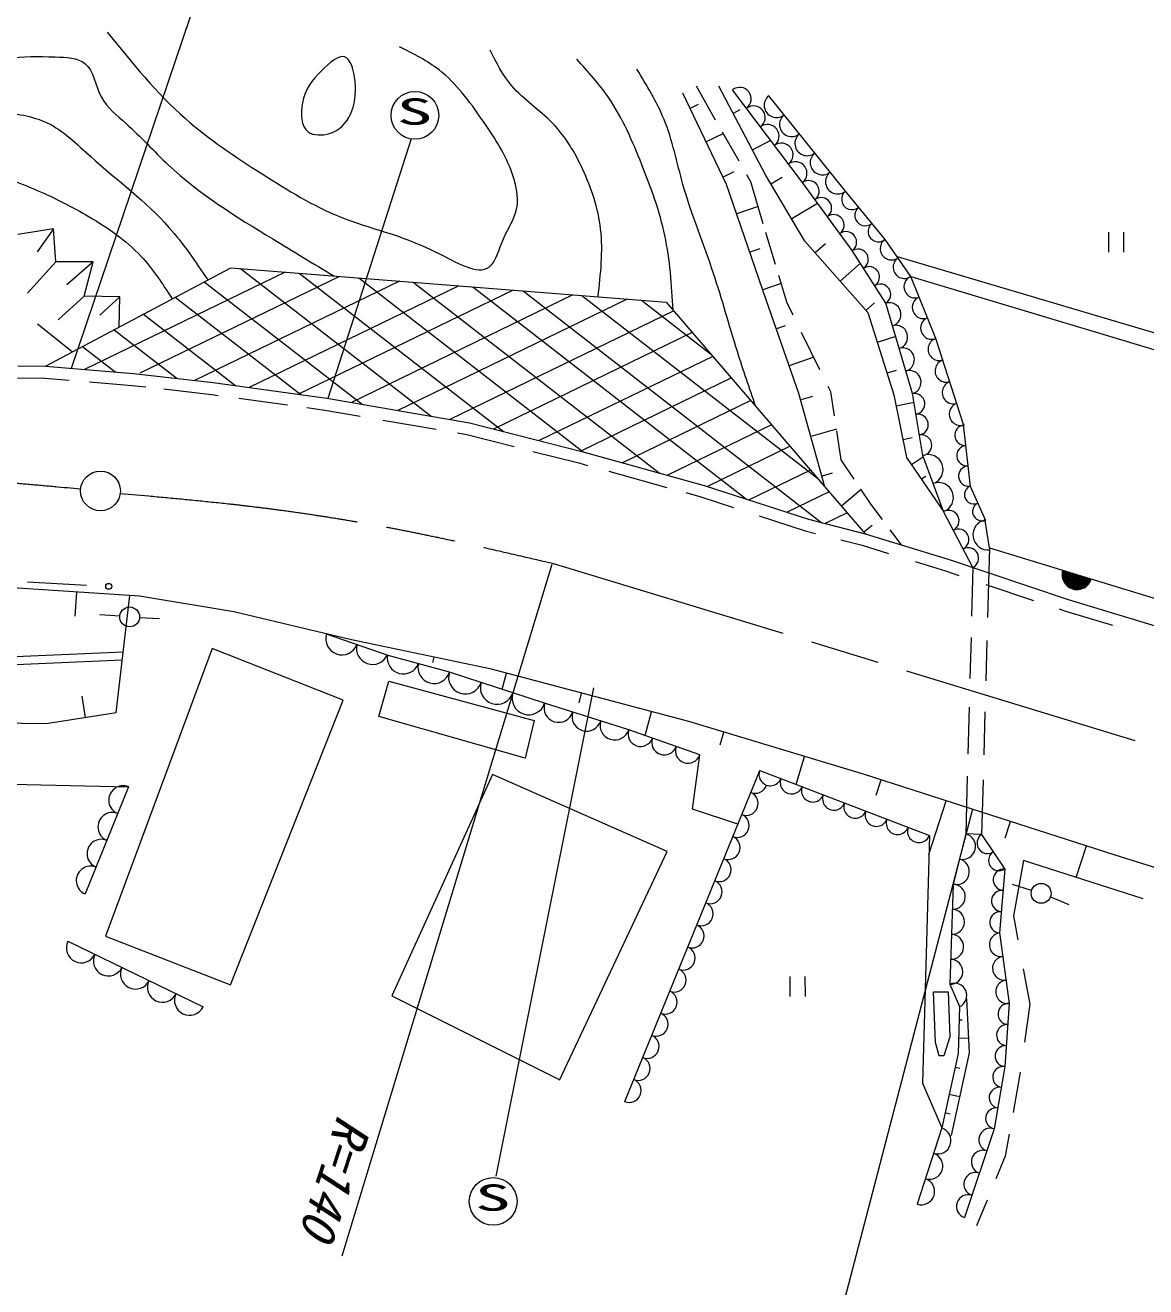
# Model space of a CAD drawing. Units: millimetres, scale not verified. Extents: x 40000 to 680000, y 20000 to 380000.
# Drawn here: x 370938 to 427272, y 267860 to 331280 of the extents above; entities that cross this region are included whole.
import ezdxf
from ezdxf.enums import TextEntityAlignment as Align

# ---------------------------------------------------------------- set-up
doc = ezdxf.new("R2010")
doc.units = ezdxf.units.MM
doc.header["$LTSCALE"] = 1000
doc.linetypes.add('CHAIN', pattern=[18.5, 12, -1.5, 3.5, -1.5])
for name, color, linetype, lineweight in [('M-BGD', 7, 'Continuous', 13), ('M-BMK', 2, 'CHAIN', 13), ('M-BMK-SRVR', 3, 'Continuous', 13), ('M-STR-HTXT', 7, 'Continuous', 13), ('M-STR-STR3', 7, 'Continuous', 13), ('M-TTL-TXT', 7, 'Continuous', 13)]:
    doc.layers.add(name, color=color, linetype=linetype, lineweight=lineweight)
doc.styles.add('ＭＳ ゴシック', font='')
doc.styles.get('ＭＳ ゴシック').set_extended_font_data('MS Gothic')

msp = doc.modelspace()

# ---------------------------------------------------------------- linework, layer by layer
at = {"layer": 'M-BGD'}
for p, q in [((405648, 326514), (404683, 328213)), ((408147, 323756), (405808, 328213)), ((410008, 323366), (406501, 328040)), ((406199, 323279), (403990, 327867)), ((404777, 327299), (404361, 327098)), ((412172, 322934), (408319, 327738)), ((406866, 327019), (406528, 326842)), ((406036, 325831), (405171, 325415)), ((406824, 324443), (405991, 325909)), ((408413, 325491), (407490, 325007)), ((406555, 323902), (406022, 323646)), ((407411, 323409), (407211, 323761)), ((410138, 320423), (408147, 323756)), ((408986, 323622), (408426, 323288)), ((408191, 317479), (406199, 323279)), ((408043, 321303), (407411, 323409)), ((412519, 319947), (410008, 323366)), ((414164, 320511), (412172, 322934)), ((410776, 322321), (409470, 321541)), ((407783, 322170), (406707, 321800)), ((372361, 321046), (370567, 320765)), ((372361, 321046), (371540, 319886)), ((372474, 319391), (372361, 321046)), ((408658, 319256), (408179, 320852)), ((413299, 316831), (410138, 320423)), ((411168, 320287), (410655, 319836)), ((415463, 318650), (414164, 320511)), ((425409, 319875), (425408, 320875)), ((426158, 320875), (426159, 319875)), ((407864, 320037), (407371, 319868)), ((414208, 317307), (412519, 319947)), ((414765, 319649), (435465, 313526)), ((372474, 319391), (371047, 317802)), ((371950, 314134), (381268, 319090)), ((374352, 319392), (372474, 319391)), ((374352, 319392), (373024, 318226)), ((373904, 317653), (374352, 319392)), ((381268, 319090), (403166, 317353)), ((381755, 319051), (391338, 311621)), ((412923, 319316), (411902, 318418)), ((384008, 318872), (373922, 313973)), ((386734, 318656), (376701, 313783)), ((389746, 318417), (379456, 313420)), ((379931, 318379), (387871, 312222)), ((384714, 318816), (394987, 310851)), ((387712, 318579), (398985, 309838)), ((409230, 317350), (408828, 318690)), ((415463, 318650), (436353, 312362)), ((416719, 315533), (415463, 318650)), ((392737, 318180), (382203, 313064)), ((395463, 317964), (384675, 312724)), ((390444, 318362), (402805, 308777)), ((393442, 318124), (407196, 307459)), ((395968, 317924), (410994, 306272)), ((408946, 318296), (408020, 317977)), ((373904, 317653), (372601, 316461)), ((375699, 317626), (373904, 317653)), ((375699, 317626), (374684, 316708)), ((375659, 316106), (375699, 317626)), ((378476, 317605), (384791, 312708)), ((398475, 317725), (387335, 312315)), ((401200, 317509), (389672, 311909)), ((398926, 317689), (410773, 308503)), ((401924, 317452), (405395, 314761)), ((403166, 317353), (413171, 305713)), ((409837, 312762), (408191, 317479)), ((409547, 316704), (409230, 317350)), ((413631, 317327), (413198, 316946)), ((415551, 312763), (414208, 317307)), ((376880, 316756), (381521, 313157)), ((403539, 316920), (392290, 311456)), ((413299, 316831), (414608, 312696)), ((373304, 314854), (371553, 316247)), ((375410, 315974), (378574, 313521)), ((404473, 315833), (394479, 310979)), ((409143, 316173), (408701, 316019)), ((410891, 313964), (409971, 315839)), ((414705, 315626), (413774, 315331)), ((418105, 311205), (416719, 315533)), ((373814, 315125), (375461, 313847)), ((405505, 314633), (396782, 310396)), ((410586, 314587), (409351, 314156)), ((370560, 314150), (371950, 314134)), ((371950, 314134), (376379, 313772)), ((414723, 313930), (414264, 313785)), ((370544, 313550), (371922, 313535)), ((371922, 313535), (373140, 313435)), ((374177, 313350), (376321, 313175)), ((376379, 313772), (380385, 313313)), ((380385, 313313), (386096, 312529)), ((406438, 313546), (398867, 309869)), ((376321, 313175), (377009, 313096)), ((377898, 312994), (380310, 312718)), ((380310, 312718), (380639, 312673)), ((411145, 308070), (409837, 312762)), ((411439, 312849), (411310, 313111)), ((411621, 311647), (411439, 312849)), ((414608, 312696), (415250, 309551)), ((416071, 309647), (415551, 312763)), ((381677, 312530), (384129, 312194)), ((385102, 312060), (386004, 311936)), ((386096, 312529), (393269, 311286)), ((407411, 312414), (400970, 309286)), ((410515, 312620), (409923, 312455)), ((415626, 312309), (414725, 312125)), ((386004, 311936), (387783, 311628)), ((388918, 311431), (391593, 310967)), ((392662, 310782), (393143, 310699)), ((393269, 311286), (398926, 309853)), ((408457, 311197), (403231, 308659)), ((411725, 310967), (410438, 310608)), ((411959, 309429), (411735, 310897)), ((418452, 308089), (418105, 311205)), ((393143, 310699), (395516, 310097)), ((415534, 310533), (415069, 310438)), ((396463, 309858), (398772, 309273)), ((398926, 309853), (405070, 308149)), ((409391, 310111), (405239, 308094)), ((415250, 309551), (417110, 306833)), ((416092, 309589), (415501, 309184)), ((417110, 306833), (416071, 309647)), ((398772, 309273), (399199, 309154)), ((410423, 308910), (407339, 307412)), ((412612, 308459), (411959, 309429)), ((400280, 308854), (403198, 308045)), ((411513, 308755), (410995, 308611)), ((416220, 308601), (416002, 308452)), ((404147, 307782), (404897, 307574)), ((405070, 308149), (410321, 306445)), ((411357, 307824), (409240, 306796)), ((412959, 307943), (411979, 307100)), ((413474, 307179), (412955, 307950)), ((419188, 306487), (418452, 308089)), ((404897, 307574), (406553, 307037)), ((414031, 306436), (413474, 307179)), ((407828, 306623), (410153, 305868)), ((410321, 306445), (413171, 305713)), ((412260, 306773), (411148, 306233)), ((418581, 304016), (417110, 306833)), ((419408, 305005), (419188, 306487)), ((410153, 305868), (410671, 305736)), ((413509, 306138), (413105, 305790)), ((413171, 305713), (417385, 304416)), ((414995, 305152), (414428, 305908)), ((411948, 305408), (413008, 305136)), ((413008, 305136), (414332, 304728)), ((419408, 305005), (419314, 301510)), ((419408, 305005), (445843, 296919)), ((415674, 304315), (417202, 303845)), ((417202, 303845), (417881, 303618)), ((417385, 304416), (423367, 302415)), ((418581, 304016), (418515, 301566)), ((371052, 303292), (374021, 303131)), ((419226, 303168), (421620, 302367)), ((376689, 302571), (369322, 303065)), ((373445, 301580), (373526, 302783)), ((375512, 296733), (376190, 302604)), ((381429, 301790), (376689, 302571)), ((422910, 301935), (423185, 301843)), ((423367, 302415), (430052, 300386)), ((375686, 301575), (374686, 301645)), ((376686, 301505), (377686, 301456)), ((387343, 300374), (381429, 301790)), ((423185, 301843), (425592, 301113)), ((389181, 299597), (386084, 300675)), ((394380, 298909), (387343, 300374)), ((418486, 300493), (418432, 298444)), ((419283, 300357), (419228, 298313)), ((370060, 299522), (375864, 299777)), ((370074, 299122), (375817, 299375)), ((380331, 299945), (374971, 285488)), ((386921, 297341), (380331, 299945)), ((392263, 298757), (389181, 299597)), ((391437, 299245), (391492, 299510)), ((397050, 297194), (392263, 298757)), ((404300, 296273), (394380, 298909)), ((394907, 297894), (395125, 298711)), ((388709, 296524), (389219, 298312)), ((389219, 298312), (396524, 296321)), ((373782, 297554), (373951, 296486)), ((398780, 297209), (398911, 297705)), ((381254, 283038), (386921, 297341)), ((401277, 295864), (397050, 297194)), ((418393, 296991), (418329, 294629)), ((348537, 296480), (371994, 296176)), ((371994, 296176), (375512, 296733)), ((396065, 294431), (388709, 296524)), ((396524, 296321), (396065, 294431)), ((402106, 295571), (402425, 296771)), ((413127, 293608), (404300, 296273)), ((419187, 296757), (419129, 294604)), ((404850, 294604), (401277, 295864)), ((405870, 295111), (406060, 295741)), ((404477, 291871), (404850, 294604)), ((409701, 293117), (410123, 294515)), ((401074, 277168), (407864, 293821)), ((407864, 293821), (416395, 290554)), ((369489, 293140), (376138, 292996)), ((394430, 293614), (389376, 282478)), ((403217, 289734), (394430, 293614)), ((425739, 289561), (413127, 293608)), ((413719, 292565), (413967, 293339)), ((418300, 293526), (418222, 290627)), ((419095, 293338), (419021, 290595)), ((376138, 292996), (373956, 287608)), ((406760, 291112), (404477, 291871)), ((416367, 289585), (417235, 292290)), ((420209, 290423), (420474, 291251)), ((416395, 290554), (416040, 278090)), ((418222, 290627), (417591, 288095)), ((419021, 290595), (418222, 290627)), ((419021, 290595), (420179, 288858)), ((423776, 288439), (424285, 290028)), ((397805, 278240), (403217, 289734)), ((421132, 289288), (420616, 286503)), ((427135, 287360), (421132, 289288)), ((459985, 278663), (425739, 289561)), ((420179, 288858), (419924, 285646)), ((417591, 288095), (417417, 283068)), ((421529, 287785), (420579, 288085)), ((422479, 287455), (423409, 287085)), ((420616, 286503), (420841, 285294)), ((374971, 285488), (381254, 283038)), ((419924, 285646), (420408, 282097)), ((373083, 285230), (379878, 281931)), ((421112, 283842), (421443, 282066)), ((409390, 282459), (409389, 283459)), ((410139, 283459), (410140, 282459)), ((417417, 283068), (417909, 281943)), ((389376, 282478), (397754, 278291)), ((416605, 282685), (417340, 282694)), ((416707, 280141), (416605, 282685)), ((417340, 282694), (417414, 280416)), ((418251, 282329), (418392, 279628)), ((417909, 281943), (417839, 279588)), ((420408, 282097), (420194, 278925)), ((421443, 282066), (421170, 280154)), ((418044, 281259), (417889, 281263)), ((417414, 280416), (417120, 279470)), ((418355, 280341), (417862, 280355)), ((416882, 279461), (416707, 280141)), ((417120, 279470), (416882, 279461)), ((417839, 279588), (417011, 275843)), ((418392, 279628), (417496, 275472)), ((417928, 278835), (417685, 278889)), ((420194, 278925), (419657, 275807)), ((420927, 278455), (420599, 276621)), ((420955, 278649), (420927, 278455)), ((416040, 278090), (417011, 275843)), ((417914, 277409), (417383, 277526)), ((417432, 276543), (417178, 276599)), ((417011, 275843), (415786, 272012)), ((419657, 275807), (418153, 271344)), ((420405, 275539), (420206, 274432)), ((420206, 274432), (419733, 273283)), ((419293, 272212), (418762, 270923))]:
    msp.add_line(p, q, dxfattribs=at)
for centre, radius in [((375134, 303071), 150), ((376188, 301534), 500), ((422011, 287637), 500)]:
    msp.add_circle(centre, radius, dxfattribs=at)
for centre, radius, start, end in [((406852, 327573), 584, 306.88186, 126.88186), ((408704, 327257), 616, 128.73466, 308.73466), ((407553, 326638), 584, 306.88186, 126.88186), ((409475, 326297), 616, 128.73466, 308.73466), ((408254, 325703), 584, 306.88186, 126.88186), ((408956, 324769), 584, 306.88186, 126.88186), ((410246, 325336), 616, 128.73466, 308.73466), ((411016, 324375), 616, 128.73466, 308.73466), ((409657, 323834), 584, 306.88186, 126.88186), ((410322, 322939), 530, 306.29723, 126.29723), ((411787, 323414), 616, 128.73466, 308.73466), ((412504, 322530), 523, 129.41262, 309.41262), ((410950, 322084), 530, 306.29723, 126.29723), ((411577, 321230), 530, 306.29723, 126.29723), ((413168, 321722), 523, 129.41262, 309.41262), ((412205, 320375), 530, 306.29723, 126.29723), ((413832, 320914), 523, 129.41262, 309.41262), ((414489, 320045), 567, 124.91446, 304.91446), ((412801, 319507), 522, 302.60454, 122.60454), ((413364, 318627), 522, 302.60454, 122.60454), ((415138, 319115), 567, 124.91446, 304.91446), ((415672, 318130), 560, 111.95044, 291.95044), ((413926, 317747), 522, 302.60454, 122.60454), ((414376, 316739), 592, 286.46057, 106.46057), ((416091, 317091), 560, 111.95044, 291.95044), ((416509, 316053), 560, 111.95044, 291.95044), ((414711, 315603), 592, 286.46057, 106.46057), ((416897, 314990), 572, 108.11642, 288.11642), ((415047, 314467), 592, 286.46057, 106.46057), ((417252, 313902), 572, 108.11642, 288.11642), ((415383, 313331), 592, 286.46057, 106.46057), ((417608, 312815), 572, 108.11642, 288.11642), ((415637, 312244), 527, 279.47428, 99.47428), ((417964, 311727), 572, 108.11642, 288.11642), ((415811, 311205), 527, 279.47428, 99.47428), ((418189, 310670), 516, 95.24277, 275.24277), ((415984, 310166), 527, 279.47428, 99.47428), ((418283, 309643), 516, 95.24277, 275.24277), ((416331, 308943), 750, 290.27766, 110.27766), ((418378, 308615), 516, 95.24277, 275.24277), ((416850, 307537), 750, 290.27766, 110.27766), ((418625, 307678), 468, 115.3897, 295.3897), ((419027, 306832), 468, 115.3897, 295.3897), ((417355, 306364), 530, 297.57109, 117.57109), ((419337, 305660), 757, 98.25828, 278.25828), ((417846, 305425), 530, 297.57109, 117.57109), ((418336, 304486), 530, 297.57109, 117.57109), ((423814, 303657), 750, 162.99252, 342.99252), ((423814, 303657), 700, 162.99252, 342.99252), ((423814, 303657), 650, 162.99252, 342.99252), ((423814, 303657), 600, 162.99252, 342.99252), ((423814, 303657), 550, 162.99252, 342.99252), ((423814, 303657), 500, 162.99252, 342.99252), ((423814, 303657), 450, 162.99252, 342.99252), ((423814, 303657), 400, 162.99252, 342.99252), ((423814, 303657), 350, 162.99252, 342.99252), ((423814, 303657), 300, 162.99252, 342.99252), ((423814, 303657), 250, 162.99252, 342.99252), ((423814, 303657), 200, 162.99252, 342.99252), ((423814, 303657), 150, 162.99252, 342.99252), ((423814, 303657), 100, 162.99252, 342.99252), ((423814, 303657), 50, 162.99252, 342.99252), ((386856, 300436), 809, 162.7568, 338.85917), ((388401, 299956), 809, 166.66349, 334.95248), ((389946, 299477), 809, 170.76676, 338.74692), ((391491, 298997), 809, 166.75688, 342.7568), ((393061, 298497), 839, 161.91305, 341.91305), ((394657, 297976), 839, 161.91305, 341.91305), ((396252, 297454), 839, 161.91305, 341.91305), ((397755, 296972), 738, 162.53185, 342.53185), ((399164, 296529), 738, 162.53185, 342.53185), ((400573, 296085), 738, 162.53185, 342.53185), ((401873, 295654), 632, 160.57192, 340.57192), ((403064, 295234), 632, 160.57192, 340.57192), ((404255, 294814), 632, 160.57192, 340.57192), ((408397, 293617), 571, 159.04345, 339.04345), ((375866, 292323), 727, 67.94406, 247.94406), ((407638, 293266), 600, 247.81771, 341.77685), ((409464, 293208), 571, 159.04345, 339.04345), ((410530, 292800), 571, 159.04345, 339.04345), ((407185, 292156), 600, 247.81771, 67.81771), ((411596, 292391), 571, 159.04345, 339.04345), ((412663, 291983), 571, 159.04345, 339.04345), ((413729, 291575), 571, 159.04345, 339.04345), ((375320, 290976), 727, 67.94406, 247.94406), ((406732, 291045), 600, 247.81771, 67.81771), ((414795, 291166), 571, 159.04345, 339.04345), ((406280, 289935), 600, 247.81771, 67.81771), ((415862, 290758), 571, 159.04345, 339.04345), ((418064, 289994), 652, 256.01453, 76.01453), ((419311, 290160), 522, 123.6806, 303.6806), ((374774, 289629), 727, 67.94406, 247.94406), ((405827, 288825), 600, 247.81771, 67.81771), ((417749, 288728), 652, 256.01453, 76.01453), ((419890, 289292), 522, 123.6806, 303.6806), ((374228, 288282), 727, 67.94406, 247.94406), ((420137, 288322), 537, 85.4571, 265.4571), ((405374, 287715), 600, 247.81771, 67.81771), ((417570, 287467), 629, 268.00943, 88.00943), ((420051, 287252), 537, 85.4571, 265.4571), ((404922, 286605), 600, 247.81771, 67.81771), ((417526, 286210), 629, 268.00943, 88.00943), ((419966, 286181), 537, 85.4571, 265.4571), ((404469, 285494), 600, 247.81771, 67.81771), ((417482, 284953), 629, 268.00943, 88.00943), ((420005, 285054), 597, 97.77713, 277.77713), ((373762, 284900), 755, 154.10545, 334.10545), ((404016, 284384), 600, 247.81771, 67.81771), ((375121, 284240), 755, 154.10545, 334.10545), ((417439, 283696), 629, 268.00943, 88.00943), ((420166, 283872), 597, 97.77713, 277.77713), ((376480, 283581), 755, 154.10545, 334.10545), ((403564, 283274), 600, 247.81771, 67.81771), ((377839, 282921), 755, 154.10545, 334.10545), ((417663, 282506), 614, 293.64134, 113.64134), ((420328, 282689), 597, 97.77713, 277.77713), ((379198, 282261), 755, 154.10545, 334.10545), ((403111, 282164), 600, 247.81771, 67.81771), ((402658, 281054), 600, 247.81771, 67.81771), ((420373, 281569), 530, 86.13344, 266.13344), ((420301, 280511), 530, 86.13344, 266.13344), ((402206, 279943), 600, 247.81771, 67.81771), ((420230, 279454), 530, 86.13344, 266.13344), ((401753, 278833), 600, 247.81771, 67.81771), ((420105, 278406), 527, 80.22955, 260.22955), ((401300, 277723), 600, 247.81771, 67.81771), ((419926, 277366), 527, 80.22955, 260.22955), ((419747, 276327), 527, 80.22955, 260.22955), ((416807, 275205), 670, 252.26729, 72.26729), ((419469, 275249), 589, 71.37017, 251.37017), ((419093, 274133), 589, 71.37017, 251.37017), ((416398, 273928), 670, 252.26729, 72.26729), ((418717, 273018), 589, 71.37017, 251.37017), ((415990, 272650), 670, 252.26729, 72.26729), ((418341, 271902), 589, 71.37017, 251.37017)]:
    msp.add_arc(centre, radius, start, end, dxfattribs=at)
for points, knots in [([(362218, 330680), (363006, 329951), (363793, 329223), (364786, 328775), (365286, 328550), (365838, 328396), (366360, 328444), (366930, 328497), (367465, 328790), (368017, 329024), (368680, 329306), (369366, 329503), (370046, 329604), (370820, 329720), (371585, 329714), (372448, 329688), (372996, 329671), (373583, 329647), (373939, 329357), (374379, 328998), (374464, 328231), (374767, 327659), (375059, 327109), (375552, 326737), (376010, 326334), (376755, 325677), (377407, 324936), (378122, 324264), (379681, 322798), (381540, 321659), (383383, 320538), (384408, 319914), (385428, 319297), (386448, 318679)], [0, 0, 0, 0, 1, 1, 1, 2, 2, 2, 3, 3, 3, 4, 4, 4, 5, 5, 5, 6, 6, 6, 7, 7, 7, 8, 8, 8, 9, 9, 9, 10, 10, 10, 11, 11, 11, 11]), ([(375056, 330931), (376298, 329397), (377539, 327863), (378992, 326583), (380168, 325547), (381482, 324676), (382844, 323809), (384120, 322997), (385438, 322187), (386737, 321657), (388245, 321041), (389727, 320801), (391583, 319877), (392587, 319377), (393700, 318676), (394275, 319132), (394598, 319389), (394751, 320013), (394978, 320540), (395214, 321086), (395530, 321526), (395641, 322031), (395777, 322653), (395602, 323371), (395350, 324019), (394985, 324958), (394458, 325746), (393900, 326545), (393271, 327447), (392604, 328362), (391746, 329029), (391146, 329496), (390452, 329842), (389758, 330188)], [0, 0, 0, 0, 1, 1, 1, 2, 2, 2, 3, 3, 3, 4, 4, 4, 5, 5, 5, 6, 6, 6, 7, 7, 7, 8, 8, 8, 9, 9, 9, 10, 10, 10, 11, 11, 11, 11]), ([(357704, 330016), (358451, 329543), (359198, 329070), (359858, 328484), (360685, 327751), (361377, 326841), (362261, 326207), (363308, 325456), (364623, 325091), (365905, 324758), (366845, 324514), (367766, 324288), (368680, 324013), (369648, 323723), (370608, 323380), (371538, 322979), (372434, 322592), (373302, 322153), (374147, 321654), (375095, 321095), (376015, 320461), (376757, 319667), (377358, 319023), (377842, 318275), (378327, 317526)], [0, 0, 0, 0, 1, 1, 1, 2, 2, 2, 3, 3, 3, 4, 4, 4, 5, 5, 5, 6, 6, 6, 7, 7, 7, 8, 8, 8, 8]), ([(359941, 330265), (360828, 329553), (361716, 328841), (362592, 328029), (363048, 327606), (363500, 327157), (364041, 326953), (364663, 326719), (365401, 326808), (366112, 326870), (367306, 326974), (368425, 327000), (369591, 326912), (370429, 326849), (371293, 326727), (372034, 326375), (372857, 325983), (373530, 325308), (374230, 324677), (375568, 323471), (377003, 322429), (378165, 321116), (378883, 320305), (379496, 319389), (380110, 318474)], [0, 0, 0, 0, 1, 1, 1, 2, 2, 2, 3, 3, 3, 4, 4, 4, 5, 5, 5, 6, 6, 6, 7, 7, 7, 8, 8, 8, 8]), ([(399737, 317625), (399866, 318770), (399995, 319915), (399865, 321038), (399745, 322076), (399405, 323095), (398953, 324061), (398564, 324894), (398093, 325687), (397462, 326338), (396810, 327012), (395988, 327533), (395391, 328243), (394950, 328768), (394632, 329396), (394314, 330024)], [0, 0, 0, 0, 1, 1, 1, 2, 2, 2, 3, 3, 3, 4, 4, 4, 5, 5, 5, 5]), ([(386239, 325839), (385873, 325726), (385427, 325722), (385162, 325922), (384800, 326195), (384775, 326851), (384872, 327371), (384999, 328052), (385331, 328501), (385866, 329028), (386225, 329382), (386676, 329771), (386984, 329691), (387304, 329607), (387470, 329014), (387522, 328448), (387635, 327233), (387225, 326143), (386239, 325839)], [0, 0, 0, 0, 1, 1, 1, 2, 2, 2, 3, 3, 3, 4, 4, 4, 5, 5, 5, 6, 6, 6, 6]), ([(403514, 316948), (403435, 318214), (403357, 319481), (403095, 320707), (402837, 321922), (402400, 323099), (401935, 324269), (401471, 325438), (400980, 326600), (400278, 327623), (399803, 328314), (399233, 328942), (398662, 329569)], [0, 0, 0, 0, 1, 1, 1, 2, 2, 2, 3, 3, 3, 4, 4, 4, 4]), ([(407669, 312114), (407350, 313030), (407032, 313945), (406741, 314869), (406330, 316177), (405974, 317504), (405539, 318803), (405040, 320296), (404435, 321754), (404006, 323275), (403696, 324372), (403478, 325501), (403053, 326547), (402695, 327428), (402190, 328250), (401686, 329073)], [0, 0, 0, 0, 1, 1, 1, 2, 2, 2, 3, 3, 3, 4, 4, 4, 5, 5, 5, 5])]:
    msp.add_open_spline(points, degree=3, knots=knots, dxfattribs=at)
at = {"layer": 'M-BMK'}
msp.add_line((397545, 304205), (470088, 282140), dxfattribs=at)
for points, knots in [([(281409, 282207), (283503, 283758), (285598, 285308), (287761, 286755), (290438, 288547), (293220, 290182), (296048, 291730), (298641, 293149), (301272, 294495), (303957, 295724), (306773, 297013), (309647, 298173), (312546, 299267), (315779, 300488), (319041, 301626), (322339, 302660), (325543, 303664), (328781, 304570), (332057, 305298), (336083, 306194), (340167, 306821), (344262, 307335), (347294, 307716), (350332, 308035), (353378, 308241), (356160, 308430), (358949, 308525), (361739, 308547), (363972, 308564), (366206, 308535), (368434, 308405), (370197, 308302), (371956, 308136), (373715, 307970)], [0, 0, 0, 0, 1, 1, 1, 2, 2, 2, 3, 3, 3, 4, 4, 4, 5, 5, 5, 6, 6, 6, 7, 7, 7, 8, 8, 8, 9, 9, 9, 10, 10, 10, 11, 11, 11, 11]), ([(375720, 307743), (377906, 307549), (380091, 307355), (382269, 307095), (384782, 306794), (387286, 306403), (389771, 305921), (392377, 305416), (394961, 304811), (397545, 304205)], [0, 0, 0, 0, 1, 1, 1, 2, 2, 2, 3, 3, 3, 3])]:
    msp.add_open_spline(points, degree=3, knots=knots, dxfattribs=at)
at = {"layer": 'M-BMK-SRVR'}
msp.add_circle((374720, 307868), 1000, dxfattribs=at)
at = {"layer": 'M-STR-HTXT'}
msp.add_line((397414, 304167), (386863, 269392), dxfattribs=at)
at = {"layer": 'M-STR-STR3'}
msp.add_line((418563, 291864), (410250, 260011), dxfattribs=at)
at = {"layer": 'M-TTL-TXT'}
for p, q in [((379227, 331703), (373248, 314028)), ((390339, 325564), (386153, 312520)), ((394613, 273425), (399520, 297964))]:
    msp.add_line(p, q, dxfattribs=at)
for centre in [(390530, 326748), (394464, 272150)]:
    msp.add_circle(centre, 1200, dxfattribs=at)

# ---------------------------------------------------------------- texts
at = {"layer": 'M-STR-HTXT', "style": 'ＭＳ ゴシック', "oblique": 15}
msp.add_text('R=140', height=1833, rotation=251.846, dxfattribs=at).set_placement((386147, 276750), align=Align.BOTTOM_LEFT)
at = {"layer": 'M-TTL-TXT', "style": 'ＭＳ ゴシック', "width": 2}
for p in [(389612, 325885), (393546, 271287)]:
    msp.add_text('S', height=1320, rotation=0.012, dxfattribs=at).set_placement(p, align=Align.BOTTOM_LEFT)

doc.saveas('drawing.dxf')
